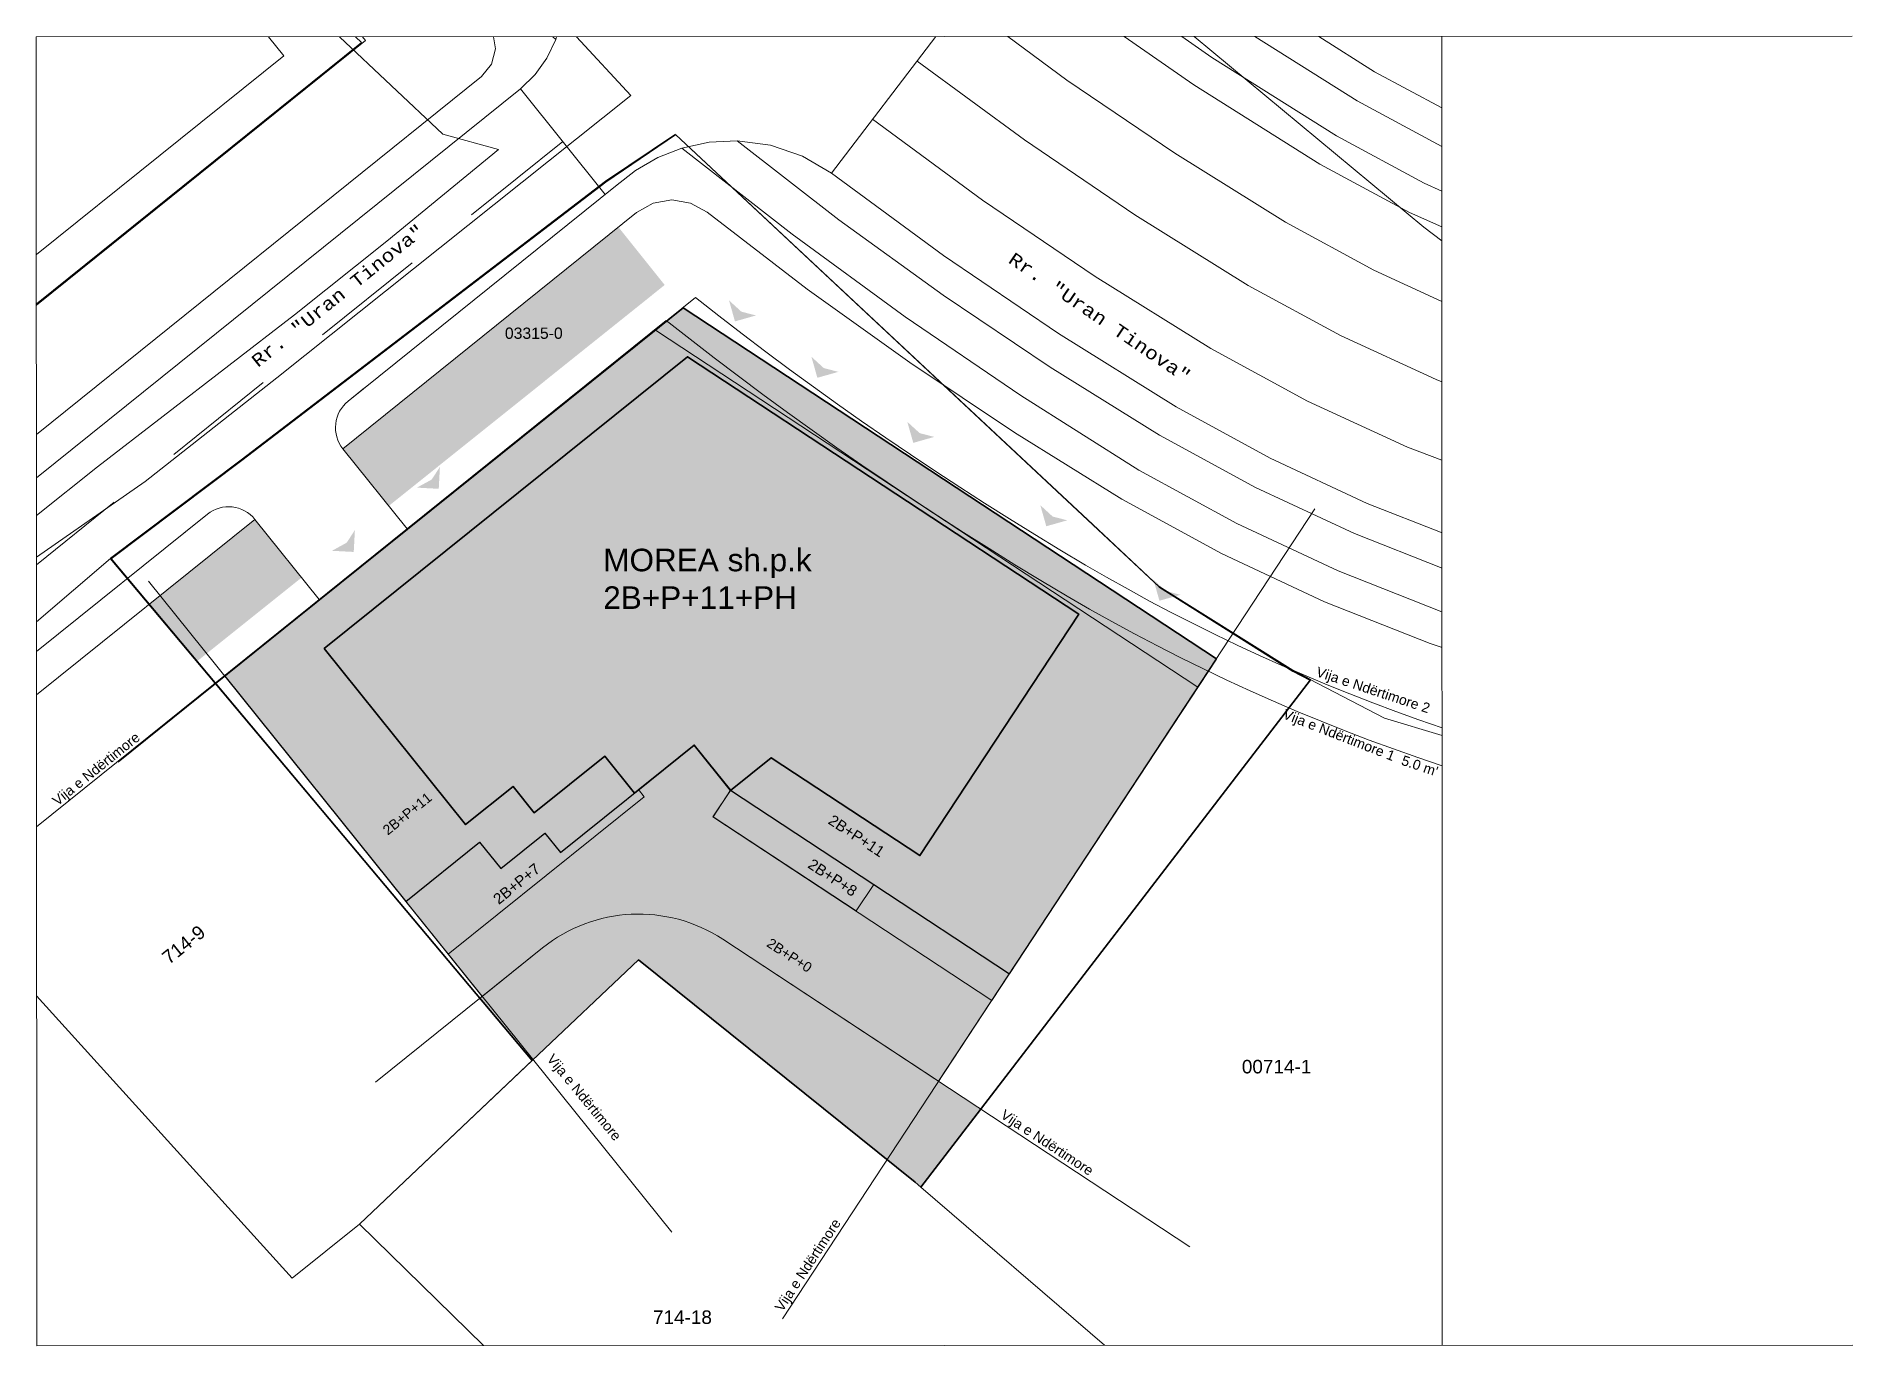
# Model space of a CAD drawing. Header units: feet. Extents: x 7511957.5 to 7512038, y 4692301.6 to 4692359.6.
import ezdxf

# ---------------------------------------------------------------- set-up
doc = ezdxf.new("R2010")
doc.units = ezdxf.units.FT
doc.header["$MEASUREMENT"] = 0
doc.linetypes.add('Dashed', pattern=[846.666667, 423.333333, -423.333333])
doc.linetypes.add('Dot & Dashed', pattern=[1340.555525, 635, -352.777778, 0, -352.777747])
for name, color, linetype, lineweight in [('2D Drafting - General_Pen_No__1', 7, 'Continuous', 13), ('2D Drafting - General_Pen_No__20', 1, 'Continuous', 0), ('A - Fill Ndertesat_Pen_No__101', 252, 'Continuous', 13), ('A - Fill zone_Pen_No__101', 252, 'Continuous', 13), ('A - Parcelat gjeodezike_Pen_No__101', 252, 'Continuous', 13), ('A - Parcelat gjeodezike_Pen_No__18', 9, 'Continuous', 15), ('A - Parcelat gjeodezike_Pen_No__6', 5, 'Continuous', 35), ('A - Parcelat_Pen_No__101', 252, 'Continuous', 13), ('A - Parcelat_Pen_No__18', 9, 'Continuous', 15), ('A - Rrugë_Pen_No__1', 7, 'Continuous', 13), ('A- Ndertesat_Pen_No__101', 252, 'Continuous', 13), ('AA - Vija ndërtimore_Pen_No__1', 7, 'Continuous', 13), ('AA - Vija ndërtimore_Pen_No__47', 7, 'Continuous', 25), ('AA - Vija ndërtimore_Pen_No__7', 7, 'Continuous', 35), ('AA - Vija ndërtimore_Pen_No__95', 6, 'Continuous', 13), ('Drawing & Figure_Pen_No__1', 7, 'Continuous', 13), ('Drawing & Figure_Pen_No__101', 252, 'Continuous', 13), ('Drawing & Figure_Pen_No__18', 9, 'Continuous', 15)]:
    doc.layers.add(name, color=color, linetype=linetype, lineweight=lineweight)
for name, color, linetype, lineweight, true_color in [('A - Dimensionimi_Pen_No__161', 7, 'Continuous', 13, 0x6a6a6a), ('A - Fill Ndertesat_Pen_No__161', 7, 'Continuous', 13, 0x6a6a6a), ('A - Fill Ndertesat_Pen_No__255', 7, 'Continuous', 13, 0xe8e8e8), ('A - Fill zone_Pen_No__102', 7, 'Continuous', 13, 0xcccccc), ('A - Fill zone_Pen_No__161', 7, 'Continuous', 13, 0x6a6a6a), ('A - Fill zone_Pen_No__82', 7, 'Continuous', 20, 0xaaaaaa), ('AA - Vija ndërtimore_Pen_No__4', 7, 'Continuous', 20, 0x029e21), ('AA - Vija ndërtimore_Pen_No__82', 7, 'Continuous', 20, 0xaaaaaa), ('Drawing & Figure_Pen_No__115', 7, 'Continuous', 13, 0xff66ff), ('Drawing & Figure_Pen_No__145', 7, 'Continuous', 20, 0x0077b0), ('Drawing & Figure_Pen_No__4', 7, 'Continuous', 20, 0x029e21), ('Drawing & Figure_Pen_No__44', 7, 'Continuous', 18, 0x029e21), ('Drawing & Figure_Pen_No__63', 7, 'Continuous', 18, 0xff9955), ('Drawing & Figure_Pen_No__92', 7, 'Continuous', 13, 0xbf8080)]:
    doc.layers.add(name, color=color, linetype=linetype, lineweight=lineweight, true_color=true_color)
doc.layers.add('A - Gjelbrimi', color=7, linetype='Continuous')
doc.layers.add('parcela', color=7, linetype='Continuous')
doc.styles.add('GENERATED_STYLE_1', font='arial.ttf')
doc.styles.add('GENERATED_STYLE_2', font='cour.ttf')

msp = doc.modelspace()

# ---------------------------------------------------------------- hatches: boundary and pattern name
at = {"layer": 'A - Fill Ndertesat_Pen_No__255', "linetype": 'Continuous', "lineweight": 0, "true_color": 0xf9f9f9}
h = msp.add_hatch(color=7, dxfattribs=at)
edge = h.paths.add_edge_path()
edge.add_line((7511965.879, 4692331.236), (7511977.287, 4692317.042))
edge.add_line((7511977.287, 4692317.042), (7511979.962, 4692319.191))
edge.add_arc((7511984.225, 4692313.896), 6.798, 56.7145, 128.84086, ccw=False)
edge.add_line((7511987.956, 4692319.579), (7511997.523, 4692313.284))
edge.add_line((7511997.523, 4692313.284), (7512009.016, 4692330.752))
edge.add_line((7512009.016, 4692330.752), (7511984.966, 4692346.575))
edge.add_line((7511984.966, 4692346.575), (7511965.879, 4692331.236))
at = {"layer": 'A - Fill zone_Pen_No__101', "linetype": 'Continuous', "lineweight": 0, "true_color": 0xcccccc}
msp.add_hatch(color=254, dxfattribs=at).paths.add_polyline_path([(7511986.194, 4692347.562), (7512009.846, 4692332), (7512000.662, 4692318.042), (7511994.645, 4692322.002), (7511988.293, 4692326.181), (7511988.294, 4692326.183), (7511986.683, 4692328.188), (7511980.756, 4692323.425), (7511980.066, 4692324.283), (7511978.117, 4692322.717), (7511977.177, 4692323.886), (7511973.901, 4692321.254), (7511965.879, 4692331.236)])
at = {"layer": 'A - Fill zone_Pen_No__101', "linetype": 'Continuous', "lineweight": 0, "true_color": 0xb2b2b2}
msp.add_hatch(color=253, dxfattribs=at).paths.add_polyline_path([(7511970.287, 4692332.459), (7511986.386, 4692345.397), (7512003.734, 4692333.983), (7511996.695, 4692323.285), (7511990.1, 4692327.624), (7511988.299, 4692326.177), (7511986.687, 4692328.182), (7511984.036, 4692326.051), (7511982.719, 4692327.69), (7511979.6, 4692325.183), (7511978.66, 4692326.353), (7511976.554, 4692324.661)])
at = {"layer": 'A - Fill zone_Pen_No__102', "linetype": 'Continuous', "lineweight": 0, "true_color": 0xf2f2f2}
msp.add_hatch(color=7, dxfattribs=at).paths.add_polyline_path([(7511965.879, 4692331.236), (7511986.198, 4692347.556), (7512009.846, 4692331.987), (7511999.888, 4692316.863), (7511987.521, 4692325.005), (7511988.293, 4692326.176), (7511986.682, 4692328.182), (7511984.225, 4692326.209), (7511984.475, 4692325.897), (7511975.778, 4692318.912)])
at = {"layer": 'A - Fill zone_Pen_No__82', "linetype": 'Continuous', "lineweight": 0, "true_color": 0xe9e9e9}
msp.add_hatch(color=254, dxfattribs=at).paths.add_polyline_path([(7511965.879, 4692331.236), (7511986.194, 4692347.562), (7512009.846, 4692332), (7512000.662, 4692318.042), (7511994.645, 4692322.002), (7511993.875, 4692320.832), (7511987.523, 4692325.011), (7511988.294, 4692326.183), (7511986.683, 4692328.188), (7511980.756, 4692323.425), (7511980.066, 4692324.283), (7511978.117, 4692322.717), (7511977.177, 4692323.886), (7511973.901, 4692321.254)])
at = {"layer": 'A - Gjelbrimi', "linetype": 'Continuous', "lineweight": 0, "true_color": 0xe4f7e4}
for points in [[(7511971.116, 4692341.32), (7511983.316, 4692351.156), (7511985.381, 4692348.577), (7511973.152, 4692338.788)], [(7511962.534, 4692334.411), (7511967.217, 4692338.187), (7511969.282, 4692335.608), (7511964.646, 4692331.897)], [(7511979.502, 4692314.207), (7511977.188, 4692316.962), (7511979.962, 4692319.192, -0.325473), (7511987.956, 4692319.579), (7511997.523, 4692313.284), (7511999.389, 4692312.057), (7511996.74, 4692308.585), (7511984.216, 4692318.671)]]:
    msp.add_hatch(color=254, dxfattribs=at).paths.add_polyline_path(points)
at = {"layer": 'Drawing & Figure_Pen_No__145', "linetype": 'Continuous', "lineweight": 20, "true_color": 0x0077b0}
for points in [[(7511989.427, 4692347.226), (7511988.779, 4692347.394), (7511988.232, 4692347.894), (7511988.495, 4692346.963)], [(7511993.079, 4692344.726), (7511992.432, 4692344.895), (7511991.885, 4692345.395), (7511992.148, 4692344.464)], [(7511997.331, 4692341.843), (7511996.684, 4692342.011), (7511996.136, 4692342.511), (7511996.399, 4692341.58)], [(7512003.228, 4692338.146), (7512002.58, 4692338.314), (7512002.033, 4692338.814), (7512002.296, 4692337.883)], [(7512008.244, 4692334.845), (7512007.596, 4692335.014), (7512007.049, 4692335.514), (7512007.312, 4692334.583)]]:
    msp.add_hatch(color=144, dxfattribs=at).paths.add_polyline_path(points)
at = {"layer": 'Drawing & Figure_Pen_No__63', "linetype": 'Continuous', "lineweight": 18, "true_color": 0xff9955}
msp.add_hatch(color=21, dxfattribs=at).paths.add_polyline_path([(7511971.647, 4692337.711), (7511971.279, 4692337.153), (7511970.629, 4692336.796), (7511971.595, 4692336.745)])
at = {"layer": 'Drawing & Figure_Pen_No__92', "linetype": 'Continuous', "lineweight": 13, "true_color": 0xbf8080}
msp.add_hatch(color=23, dxfattribs=at).paths.add_polyline_path([(7511975.415, 4692340.51), (7511975.047, 4692339.952), (7511974.397, 4692339.595), (7511975.364, 4692339.543)])

# ---------------------------------------------------------------- linework, layer by layer
at = {"layer": '2D Drafting - General_Pen_No__1', "color": 7, "linetype": 'Continuous', "lineweight": 13}
for p, q in [((7512038.024, 4692359.598), (7511957.524, 4692359.571)), ((7511957.524, 4692359.571), (7511957.543, 4692301.565)), ((7511957.543, 4692301.565), (7512038.044, 4692301.592))]:
    msp.add_line(p, q, dxfattribs=at)
at = {"layer": '2D Drafting - General_Pen_No__20', "color": 1, "linetype": 'Continuous', "lineweight": 0}
msp.add_lwpolyline([(7511965.879, 4692331.236), (7511977.287, 4692317.042), (7511979.962, 4692319.191, -0.325529), (7511987.956, 4692319.579), (7511997.523, 4692313.284), (7512009.016, 4692330.752), (7511984.966, 4692346.575)], format="xyb", close=True, dxfattribs=at)
at = {"layer": 'A - Fill Ndertesat_Pen_No__101', "color": 252, "linetype": 'Continuous', "lineweight": 13, "flags": 128}
msp.add_lwpolyline([(7511965.879, 4692331.236), (7511977.287, 4692317.042), (7511979.962, 4692319.191, -0.325529), (7511987.956, 4692319.579), (7511997.523, 4692313.284), (7512009.016, 4692330.752), (7511984.966, 4692346.575)], format="xyb", close=True, dxfattribs=at)
at = {"layer": 'A - Fill zone_Pen_No__101', "color": 252, "linetype": 'Continuous', "lineweight": 13, "flags": 128}
msp.add_lwpolyline([(7511970.287, 4692332.459), (7511986.386, 4692345.397), (7512003.734, 4692333.983), (7511996.695, 4692323.285), (7511990.1, 4692327.624), (7511988.299, 4692326.177), (7511986.687, 4692328.182), (7511984.036, 4692326.051), (7511982.719, 4692327.69), (7511979.6, 4692325.183), (7511978.66, 4692326.353), (7511976.554, 4692324.661)], close=True, dxfattribs=at)
at = {"layer": 'A - Fill zone_Pen_No__102', "color": 254, "linetype": 'Continuous', "lineweight": 13, "true_color": 0xcccccc, "flags": 128}
msp.add_lwpolyline([(7511965.879, 4692331.236), (7511986.198, 4692347.556), (7512009.846, 4692331.987), (7511999.888, 4692316.863), (7511987.521, 4692325.005), (7511988.293, 4692326.176), (7511986.682, 4692328.182), (7511984.225, 4692326.209), (7511984.475, 4692325.897), (7511975.778, 4692318.912)], close=True, dxfattribs=at)
at = {"layer": 'A - Fill zone_Pen_No__82', "color": 253, "linetype": 'Continuous', "lineweight": 20, "true_color": 0xaaaaaa, "flags": 128}
for points in [[(7511965.879, 4692331.236), (7511986.194, 4692347.562), (7512009.846, 4692332), (7512000.662, 4692318.042), (7511994.645, 4692322.002), (7511993.875, 4692320.832), (7511987.523, 4692325.011), (7511988.294, 4692326.183), (7511986.683, 4692328.188), (7511980.756, 4692323.425), (7511980.066, 4692324.283), (7511978.117, 4692322.717), (7511977.177, 4692323.886), (7511973.901, 4692321.254)], [(7511986.194, 4692347.562), (7512009.846, 4692332), (7512000.662, 4692318.042), (7511994.645, 4692322.002), (7511988.293, 4692326.181), (7511988.294, 4692326.183), (7511986.683, 4692328.188), (7511980.756, 4692323.425), (7511980.066, 4692324.283), (7511978.117, 4692322.717), (7511977.177, 4692323.886), (7511973.901, 4692321.254), (7511965.879, 4692331.236)]]:
    msp.add_lwpolyline(points, close=True, dxfattribs=at)
at = {"layer": 'A - Parcelat gjeodezike_Pen_No__18', "color": 9, "linetype": 'Dot & Dashed', "lineweight": 15, "flags": 128}
for points in [[(7511957.533, 4692333.641), (7511960.813, 4692336.459)], [(7511979.502, 4692314.206), (7511971.844, 4692306.952), (7511968.859, 4692304.555), (7511957.538, 4692317.072)], [(7511977.344, 4692301.572), (7511971.844, 4692306.952), (7511979.548, 4692314.248)], [(7511996.728, 4692308.593), (7512004.875, 4692301.581)]]:
    msp.add_lwpolyline(points, dxfattribs=at)
at = {"layer": 'A - Parcelat gjeodezike_Pen_No__6', "color": 5, "linetype": 'Dot & Dashed', "lineweight": 35, "flags": 128}
msp.add_lwpolyline([(7512004.356, 4692337.96), (7512007.307, 4692335.202), (7512013.22, 4692331.483), (7512014.002, 4692331.077), (7511996.728, 4692308.593), (7511996.478, 4692308.808), (7511984.216, 4692318.671), (7511979.502, 4692314.207), (7511960.814, 4692336.461), (7511966.604, 4692340.813), (7511982.749, 4692353.164), (7511985.853, 4692355.254)], close=True, dxfattribs=at)
at = {"layer": 'A - Parcelat_Pen_No__18', "color": 9, "linetype": 'Dot & Dashed', "lineweight": 15}
for points in [[(7511975.549, 4692355.265), (7511970.963, 4692359.575)], [(7511981.471, 4692359.579), (7511983.873, 4692356.975)], [(7512019.04, 4692351.134), (7512008.85, 4692359.588)], [(7511983.873, 4692356.975), (7511968.189, 4692344.455)], [(7511978.01, 4692354.575), (7511975.549, 4692355.265)], [(7511973.069, 4692350.512), (7511978.01, 4692354.575)], [(7511968.969, 4692347.249), (7511973.069, 4692350.512)], [(7512019.835, 4692350.528), (7512019.04, 4692351.134)], [(7511960.237, 4692340.513), (7511968.969, 4692347.249)], [(7511968.189, 4692344.455), (7511962.345, 4692339.874)], [(7511957.531, 4692338.365), (7511960.237, 4692340.513)], [(7511962.345, 4692339.874), (7511957.532, 4692336.512)]]:
    msp.add_lwpolyline(points, dxfattribs=at)
at = {"layer": 'A - Rrugë_Pen_No__1', "color": 7, "linetype": 'Continuous', "lineweight": 13}
for points in [[(7511977.875, 4692359.046), (7511977.788, 4692359.577)], [(7511980.161, 4692358.637), (7511980.555, 4692359.452)], [(7511980.555, 4692359.452), (7511980.419, 4692359.578)], [(7511980.586, 4692359.578), (7511980.555, 4692359.452)], [(7511992.773, 4692353.534), (7511997.396, 4692359.584)], [(7512003.205, 4692357.662), (7512000.587, 4692359.585)], [(7512008.841, 4692357.448), (7512005.749, 4692359.587)], [(7512009.634, 4692358.663), (7512008.298, 4692359.588)], [(7512016.082, 4692356.737), (7512011.544, 4692359.589)], [(7512016.846, 4692358.029), (7512014.371, 4692359.59)], [(7511977.7, 4692358.364), (7511977.875, 4692359.046)], [(7511979.633, 4692357.904), (7511980.161, 4692358.637)], [(7512001.334, 4692355.003), (7511996.57, 4692358.503)], [(7512015.165, 4692355.187), (7512009.634, 4692358.663)], [(7511957.53, 4692341.953), (7511977.263, 4692357.813)], [(7511977.263, 4692357.813), (7511977.7, 4692358.364)], [(7511978.985, 4692357.273), (7511979.633, 4692357.904)], [(7512007.992, 4692354.417), (7512003.205, 4692357.662)], [(7512019.833, 4692356.422), (7512016.846, 4692358.029)], [(7511957.531, 4692340.032), (7511978.985, 4692357.273)], [(7511978.985, 4692357.273), (7511982.746, 4692352.594)], [(7512014.426, 4692353.938), (7512008.841, 4692357.448)], [(7512019.833, 4692354.718), (7512016.082, 4692356.737)], [(7511999.463, 4692352.343), (7511994.596, 4692355.919)], [(7511976.819, 4692351.681), (7511980.866, 4692354.933)], [(7511985.081, 4692354.223), (7511986.142, 4692354.642)], [(7511986.142, 4692354.642), (7511987.353, 4692354.909)], [(7511986.142, 4692354.642), (7511991.026, 4692350.824)], [(7511987.353, 4692354.909), (7511988.591, 4692354.972)], [(7511988.591, 4692354.972), (7511993.1, 4692351.467)], [(7511988.591, 4692354.972), (7511990.072, 4692354.776)], [(7511990.072, 4692354.776), (7511991.484, 4692354.29)], [(7512006.227, 4692351.686), (7512001.334, 4692355.003)], [(7512019.052, 4692353.094), (7512015.165, 4692355.187)], [(7511983.193, 4692352.952), (7511984.092, 4692353.655)], [(7511984.092, 4692353.655), (7511985.081, 4692354.223)], [(7511991.484, 4692354.29), (7511992.773, 4692353.534)], [(7512012.899, 4692351.354), (7512007.992, 4692354.417)], [(7512018.403, 4692351.796), (7512014.426, 4692353.938)], [(7511971.346, 4692343.43), (7511983.193, 4692352.952)], [(7511992.773, 4692353.534), (7511997.736, 4692349.888)], [(7512019.834, 4692352.741), (7512019.052, 4692353.094)], [(7511984.135, 4692351.786), (7511984.869, 4692352.198)], [(7511984.869, 4692352.198), (7511985.697, 4692352.344)], [(7511985.697, 4692352.344), (7511986.528, 4692352.207)], [(7511986.528, 4692352.207), (7511987.265, 4692351.804)], [(7512004.463, 4692348.954), (7511999.463, 4692352.343)], [(7511971.115, 4692341.321), (7511984.135, 4692351.786)], [(7511987.265, 4692351.804), (7511991.696, 4692348.395)], [(7511993.1, 4692351.467), (7511997.728, 4692348.122)], [(7512011.243, 4692348.556), (7512006.227, 4692351.686)], [(7512016.811, 4692349.236), (7512012.899, 4692351.354)], [(7512019.835, 4692351.15), (7512018.403, 4692351.796)], [(7511991.026, 4692350.824), (7511996.034, 4692347.171)], [(7511997.736, 4692349.888), (7512002.834, 4692346.433)], [(7511970.217, 4692346.374), (7511974.179, 4692349.558)], [(7512009.587, 4692345.758), (7512004.463, 4692348.954)], [(7512019.836, 4692347.848), (7512016.811, 4692349.236)], [(7511991.696, 4692348.395), (7511996.24, 4692345.137)], [(7511997.728, 4692348.122), (7512002.471, 4692344.941)], [(7512015.345, 4692346.334), (7512011.243, 4692348.556)], [(7511996.034, 4692347.171), (7512001.161, 4692343.686)], [(7512002.834, 4692346.433), (7512008.059, 4692343.174)], [(7512013.878, 4692343.432), (7512009.587, 4692345.758)], [(7512019.584, 4692344.387), (7512015.345, 4692346.334)], [(7511996.24, 4692345.137), (7512000.888, 4692342.032)], [(7512002.471, 4692344.941), (7512007.321, 4692341.926)], [(7511963.614, 4692341.068), (7511967.576, 4692344.252)], [(7512019.837, 4692344.29), (7512019.584, 4692344.387)], [(7512001.161, 4692343.686), (7512006.403, 4692340.376)], [(7512008.059, 4692343.174), (7512012.227, 4692340.903)], [(7512018.312, 4692341.395), (7512013.878, 4692343.432)], [(7512000.888, 4692342.032), (7512005.64, 4692339.085)], [(7512007.321, 4692341.926), (7512011.573, 4692339.608)], [(7512012.227, 4692340.903), (7512016.527, 4692338.892)], [(7512019.838, 4692340.812), (7512018.312, 4692341.395)], [(7512006.403, 4692340.376), (7512010.748, 4692338.007)], [(7512011.573, 4692339.608), (7512015.959, 4692337.557)], [(7511957.532, 4692336.18), (7511960.974, 4692338.945)], [(7511957.533, 4692332.329), (7511965.107, 4692338.416)], [(7512005.64, 4692339.085), (7512010.065, 4692336.671)], [(7512016.527, 4692338.892), (7512019.839, 4692337.586)], [(7511957.534, 4692330.405), (7511967.216, 4692338.187)], [(7512010.748, 4692338.007), (7512015.23, 4692335.91)], [(7512015.959, 4692337.557), (7512019.84, 4692336.027)], [(7512010.065, 4692336.671), (7512014.63, 4692334.535)], [(7512015.23, 4692335.91), (7512019.831, 4692334.094)], [(7512014.63, 4692334.535), (7512019.319, 4692332.683)], [(7512019.831, 4692334.094), (7512019.84, 4692334.091)], [(7512019.319, 4692332.683), (7512019.841, 4692332.514)]]:
    msp.add_lwpolyline(points, dxfattribs=at)
for points in [[(7511972.078, 4692344.019), (7511971.346, 4692343.43, 0.414285), (7511971.116, 4692341.32), (7511973.967, 4692337.774)], [(7511964.07, 4692337.582), (7511965.107, 4692338.416, -0.414142), (7511967.217, 4692338.187), (7511970.069, 4692334.64)]]:
    msp.add_lwpolyline(points, format="xyb", dxfattribs=at)
at = {"layer": 'A- Ndertesat_Pen_No__101', "color": 252, "linetype": 'Continuous', "lineweight": 13, "flags": 128}
for points in [[(7511957.527, 4692349.926), (7511968.491, 4692358.74), (7511967.821, 4692359.574)], [(7511957.528, 4692347.68), (7511972.115, 4692359.408), (7511971.981, 4692359.575)]]:
    msp.add_lwpolyline(points, dxfattribs=at)
at = {"layer": 'AA - Vija ndërtimore_Pen_No__1', "color": 7, "linetype": 'Continuous', "lineweight": 13}
msp.add_lwpolyline([(7511965.879, 4692331.236), (7511973.901, 4692321.254), (7511977.177, 4692323.886), (7511978.117, 4692322.717), (7511980.066, 4692324.283), (7511980.756, 4692323.425), (7511986.683, 4692328.188), (7511988.294, 4692326.183), (7511987.523, 4692325.011), (7511993.875, 4692320.832), (7511994.645, 4692322.002), (7512000.662, 4692318.042), (7512009.846, 4692332), (7511986.194, 4692347.562)], close=True, dxfattribs=at)
at = {"layer": 'AA - Vija ndërtimore_Pen_No__4', "color": 104, "linetype": 'Dashed', "lineweight": 20, "true_color": 0x029e21}
msp.add_lwpolyline([(7512019.843, 4692327.266, -0.052699), (7512003.216, 4692334.787, -0.034142), (7511985.446, 4692347.004), (7511957.536, 4692324.561)], format="xyb", dxfattribs=at)
at = {"layer": 'AA - Vija ndërtimore_Pen_No__47', "color": 7, "linetype": 'Continuous', "lineweight": 25}
msp.add_lwpolyline([(7511986.194, 4692347.562), (7511965.879, 4692331.236), (7511973.901, 4692321.254), (7511977.177, 4692323.886), (7511978.117, 4692322.717), (7511980.066, 4692324.283), (7511980.756, 4692323.425), (7511986.683, 4692328.188), (7511988.294, 4692326.183), (7511988.293, 4692326.181), (7511994.645, 4692322.002), (7512000.662, 4692318.042), (7512009.846, 4692332)], close=True, dxfattribs=at)
at = {"layer": 'AA - Vija ndërtimore_Pen_No__7', "color": 7, "linetype": 'Continuous', "lineweight": 35}
msp.add_lwpolyline([(7511970.287, 4692332.459), (7511976.554, 4692324.661), (7511978.66, 4692326.353), (7511979.6, 4692325.183), (7511982.719, 4692327.69), (7511984.036, 4692326.051), (7511986.687, 4692328.182), (7511988.299, 4692326.177), (7511990.1, 4692327.624), (7511996.695, 4692323.285), (7512003.734, 4692333.983), (7511986.386, 4692345.397)], close=True, dxfattribs=at)
at = {"layer": 'AA - Vija ndërtimore_Pen_No__82', "color": 253, "linetype": 'Dashed', "lineweight": 20, "true_color": 0xaaaaaa}
msp.add_lwpolyline([(7511957.528, 4692347.735), (7511971.939, 4692359.318), (7511971.674, 4692359.575)], dxfattribs=at)
at = {"layer": 'AA - Vija ndërtimore_Pen_No__95', "color": 6, "linetype": 'Dashed', "lineweight": 13}
msp.add_lwpolyline([(7512019.842, 4692328.954, -0.051129), (7512004.028, 4692336.166, -0.033512), (7511986.747, 4692348.016), (7511961.15, 4692327.433)], format="xyb", dxfattribs=at)
at = {"layer": 'Drawing & Figure_Pen_No__1', "color": 7, "linetype": 'Continuous', "lineweight": 13, "flags": 128}
msp.add_lwpolyline([(7512019.851, 4692301.586), (7512019.832, 4692359.592)], dxfattribs=at)
at = {"layer": 'Drawing & Figure_Pen_No__101', "color": 252, "linetype": 'Dot & Dashed', "lineweight": 13}
msp.add_lwpolyline([(7511981.471, 4692359.579), (7511983.873, 4692356.975), (7511968.189, 4692344.455), (7511962.345, 4692339.874), (7511957.532, 4692336.512)], dxfattribs=at)
at = {"layer": 'Drawing & Figure_Pen_No__18', "color": 9, "linetype": 'Dot & Dashed', "lineweight": 15}
msp.add_lwpolyline([(7511981.471, 4692359.579), (7511983.873, 4692356.975), (7511968.189, 4692344.455), (7511962.345, 4692339.874), (7511957.532, 4692336.512)], dxfattribs=at)
at = {"layer": 'Drawing & Figure_Pen_No__18', "color": 9, "linetype": 'Dot & Dashed', "lineweight": 15, "flags": 128}
msp.add_lwpolyline([(7512019.842, 4692328.608), (7512017.283, 4692329.373), (7512013.22, 4692331.483), (7512007.306, 4692335.202), (7512004.355, 4692337.96)], dxfattribs=at)
at = {"layer": 'Drawing & Figure_Pen_No__44', "color": 104, "linetype": 'Dashed', "lineweight": 18, "true_color": 0x029e21, "flags": 128}
for points in [[(7512014.208, 4692338.658), (7511990.602, 4692302.758)], [(7511962.498, 4692335.45), (7511985.7, 4692306.597)], [(7511972.561, 4692313.243), (7511979.962, 4692319.192)], [(7512008.665, 4692305.953), (7511987.956, 4692319.579)]]:
    msp.add_lwpolyline(points, dxfattribs=at)
at = {"layer": 'parcela'}
msp.add_lwpolyline([(7512014.001, 4692331.061), (7512007.601, 4692322.736), (7511996.728, 4692308.593), (7511996.478, 4692308.808), (7511984.225, 4692318.67), (7511979.511, 4692314.209), (7511960.838, 4692336.459), (7511966.627, 4692340.808), (7511982.769, 4692353.148), (7511985.853, 4692355.253), (7512004.361, 4692337.945), (7512007.31, 4692335.187), (7512013.22, 4692331.467), (7512014.001, 4692331.061)], dxfattribs=at)

# ---------------------------------------------------------------- texts
at = {"layer": 'A - Dimensionimi_Pen_No__161', "color": 251, "linetype": 'Continuous', "lineweight": 13, "true_color": 0x6a6a6a, "char_height": 0.56025, "attachment_point": 8, "style": 'GENERATED_STYLE_2'}
for insert, rotation in [((7511971.072, 4692347.882), 38.78972), ((7512004.505, 4692346.9), 325.72909)]:
    msp.add_mtext('\\A1;Rr. "Uran Tinova"', dxfattribs=dict(at, insert=insert, rotation=rotation))
at = {"layer": 'A - Fill Ndertesat_Pen_No__161', "color": 251, "lineweight": 13, "true_color": 0x6a6a6a, "insert": (7511989.857, 4692319.285), "char_height": 0.44019, "attachment_point": 7, "rotation": 327.01341, "style": 'GENERATED_STYLE_1'}
msp.add_mtext('{\\fArial|b0|i0|c0|p34;2B+P+0}', dxfattribs=at)
at = {"layer": 'A - Fill zone_Pen_No__161', "color": 251, "lineweight": 13, "true_color": 0x6a6a6a, "attachment_point": 7, "style": 'GENERATED_STYLE_1'}
for s, insert, char_height, rotation in [('{\\fArial|b0|i0|c0|p34;MOREA sh.p.k^M2B+P+11+PH}', (7511982.656, 4692334.219), 1.00044, 0.01924), ('{\\fArial|b0|i0|c0|p34;2B+P+11}', (7511992.586, 4692324.73), 0.48021, 326.65675), ('{\\fArial|b0|i0|c0|p34;2B+P+8}', (7511991.677, 4692322.774), 0.48021, 326.65675), ('{\\fArial|b0|i0|c0|p34;2B+P+7}', (7511978.021, 4692321.091), 0.48021, 38.77178)]:
    msp.add_mtext(s, dxfattribs=dict(at, insert=insert, char_height=char_height, rotation=rotation))
at = {"layer": 'A - Fill zone_Pen_No__161', "color": 251, "linetype": 'Continuous', "lineweight": 13, "true_color": 0x6a6a6a, "insert": (7511973.829, 4692325.316), "char_height": 0.44019, "attachment_point": 2, "rotation": 38.78777, "style": 'GENERATED_STYLE_1'}
msp.add_mtext('\\A1;2B+P+11', dxfattribs=at)
at = {"layer": 'A - Parcelat gjeodezike_Pen_No__101', "color": 252, "linetype": 'Continuous', "lineweight": 13, "char_height": 0.6003, "attachment_point": 7, "style": 'GENERATED_STYLE_1'}
for s, insert, rotation in [('\\A1;714-9', (7511963.412, 4692318.429), 38.78934), ('\\A1;714-18', (7511984.862, 4692302.518), 0.01924)]:
    msp.add_mtext(s, dxfattribs=dict(at, insert=insert, rotation=rotation))
at = {"layer": 'A - Parcelat_Pen_No__101', "color": 252, "linetype": 'Continuous', "lineweight": 13, "insert": (7512010.966, 4692313.624), "char_height": 0.60027, "attachment_point": 7, "rotation": 0.01924, "style": 'GENERATED_STYLE_1'}
msp.add_mtext('\\A1;00714-1', dxfattribs=at)
at = {"layer": 'Drawing & Figure_Pen_No__115', "color": 211, "linetype": 'Continuous', "lineweight": 13, "true_color": 0xff66ff, "insert": (7512014.178, 4692331.12), "char_height": 0.44019, "attachment_point": 7, "rotation": 341.66736, "style": 'GENERATED_STYLE_1'}
msp.add_mtext('\\A1;Vija e Ndërtimore 2', dxfattribs=at)
at = {"layer": 'Drawing & Figure_Pen_No__4', "color": 104, "linetype": 'Continuous', "lineweight": 20, "true_color": 0x029e21, "attachment_point": 7, "style": 'GENERATED_STYLE_1'}
for s, insert, char_height, rotation in [('\\A1;Vija e Ndërtimore 1', (7512012.697, 4692329.258), 0.44019, 338.67358), ('\\A1;Vija e Ndërtimore', (7511958.541, 4692325.366), 0.44019, 38.80363), ("\\A1;5.0 m'", (7512017.998, 4692327.318), 0.4402, 341.27499), ('\\A1;Vija e Ndërtimore', (7511980.026, 4692314.177), 0.44019, 309.59053), ('\\A1;Vija e Ndërtimore', (7512000.159, 4692311.579), 0.44019, 326.65661), ('\\A1;Vija e Ndërtimore', (7511990.708, 4692302.964), 0.44019, 56.67261)]:
    msp.add_mtext(s, dxfattribs=dict(at, insert=insert, char_height=char_height, rotation=rotation))
at = {"layer": 'Drawing & Figure_Pen_No__92', "color": 23, "linetype": 'Continuous', "lineweight": 13, "true_color": 0xbf8080, "insert": (7511978.295, 4692346.182), "char_height": 0.50022, "attachment_point": 7, "rotation": 0.01924, "style": 'GENERATED_STYLE_1'}
msp.add_mtext('\\A1;03315-0', dxfattribs=at)

doc.saveas('drawing.dxf')
